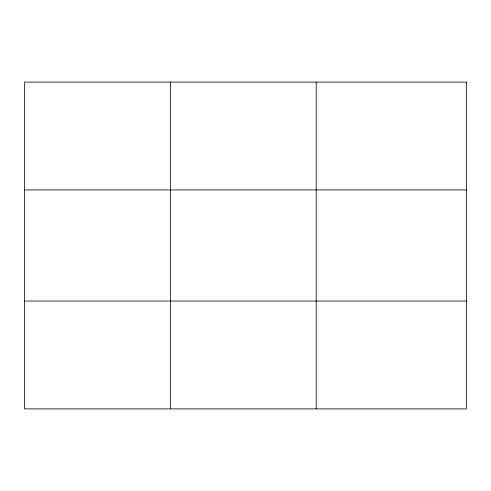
<?xml version="1.0" encoding="UTF-8"?>
<svg xmlns="http://www.w3.org/2000/svg" width="491" height="491" viewBox="0 0 491 491"><rect width="100%" height="100%" fill="white"/><g stroke="black" fill="none" stroke-linecap="round" stroke-linejoin="round"><path stroke-width="0.74" d="M170.377 408.893L170.377 82.107M316.204 408.893L316.204 82.107M24.55 189.949L466.45 189.949M24.55 301.051L466.45 301.051M466.45 82.107L466.45 408.893L24.55 408.893L24.55 82.107L466.45 82.107"/></g></svg>
